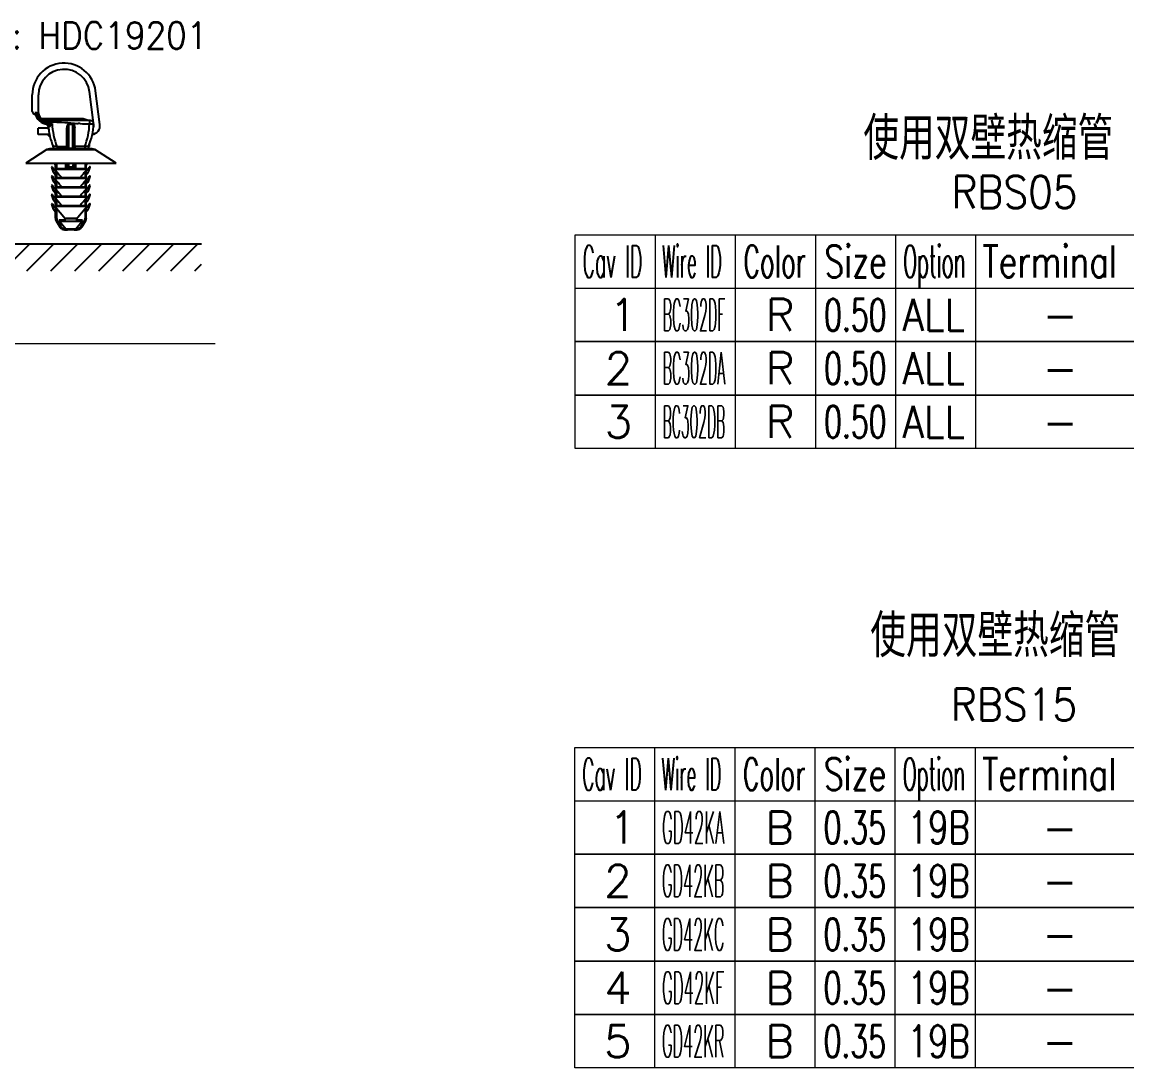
# Model space of a CAD drawing. Header units: inches. Extents: x 47316 to 59086, y 3141 to 11743.
# Drawn here: x 51264.7 to 51368.1, y 3559 to 3656.8 of the extents above; entities that cross this region are included whole.
import ezdxf

# ---------------------------------------------------------------- set-up
doc = ezdxf.new("R2010")
doc.units = ezdxf.units.IN
doc.header["$MEASUREMENT"] = 0
doc.layers.add('Beschreibung', color=7, linetype='Continuous', lineweight=25)
doc.styles.add('MtX_SimSun', font='')
doc.styles.get("Standard").update_dxf_attribs({"font": ''})
doc.styles.get('MtX_SimSun').set_extended_font_data('SimSun')
doc.styles.get('Standard').set_extended_font_data('SimSun')

msp = doc.modelspace()

# ---------------------------------------------------------------- linework, layer by layer
at = {"color": 0, "lineweight": -3}
for p, q in [((51271.37, 3647.43), (51271, 3650.34)), ((51271.98, 3647.26), (51271.57, 3650.41)), ((51265.65, 3648.48), (51265.65, 3650.03)), ((51266.22, 3648.35), (51266.22, 3650.03)), ((51265.97, 3648.35), (51265.87, 3648.35)), ((51266.08, 3648.35), (51265.97, 3648.35)), ((51266.03, 3648.17), (51266.03, 3648.19)), ((51266.11, 3648.14), (51266.08, 3648.35)), ((51266.08, 3648.35), (51266.22, 3648.35)), ((51266.19, 3647.95), (51266.11, 3648.14)), ((51266.32, 3647.78), (51266.19, 3647.95)), ((51266.49, 3647.64), (51266.32, 3647.78)), ((51266.35, 3647.72), (51266.33, 3647.74)), ((51266.35, 3647.72), (51266.35, 3647.72)), ((51266.36, 3647.72), (51266.35, 3647.72)), ((51266.39, 3647.56), (51266.44, 3647.63)), ((51266.39, 3647.55), (51266.39, 3647.56)), ((51266.39, 3647.55), (51266.39, 3647.55)), ((51266.39, 3647.55), (51266.39, 3647.55)), ((51266.45, 3647.63), (51266.46, 3647.63)), ((51266.47, 3647.63), (51266.46, 3647.63)), ((51270.33, 3647.8), (51266.48, 3647.8)), ((51270.33, 3647.8), (51266.48, 3647.8)), ((51266.54, 3647.72), (51266.49, 3647.64)), ((51266.56, 3647.74), (51266.54, 3647.72)), ((51266.56, 3647.74), (51266.56, 3647.74)), ((51267.31, 3647.7), (51266.63, 3647.7)), ((51269.34, 3647.63), (51266.94, 3647.63)), ((51266.94, 3647.63), (51266.94, 3647.49)), ((51266.96, 3647.49), (51266.94, 3647.49)), ((51267, 3647.27), (51267.01, 3647.27)), ((51267.01, 3647.27), (51267, 3647.27)), ((51267.1, 3647.26), (51267.07, 3647.26)), ((51267.23, 3647.27), (51267.1, 3647.26)), ((51267.14, 3647.1), (51267.14, 3647.1)), ((51267.14, 3647.1), (51267.14, 3647.1)), ((51267.14, 3647.1), (51267.15, 3647.1)), ((51267.14, 3647.1), (51267.15, 3647.01)), ((51267.15, 3647.1), (51267.17, 3647.1)), ((51267.17, 3647.1), (51267.2, 3647.09)), ((51267.2, 3647.09), (51267.23, 3647.09)), ((51267.37, 3647.31), (51267.23, 3647.27)), ((51267.23, 3647.09), (51267.29, 3647.12)), ((51267.29, 3647.12), (51267.36, 3647.19)), ((51267.31, 3647.7), (51267.31, 3647.7)), ((51267.31, 3647.7), (51267.38, 3647.7)), ((51267.36, 3647.19), (51267.51, 3647.36)), ((51267.51, 3647.36), (51267.37, 3647.31)), ((51270.33, 3647.7), (51267.38, 3647.7)), ((51268.11, 3647.45), (51267.95, 3647.46)), ((51269.03, 3647.31), (51268.98, 3647.28)), ((51268.99, 3647.11), (51268.98, 3647.09)), ((51269.01, 3647.2), (51268.99, 3647.11)), ((51269.03, 3647.25), (51269.01, 3647.2)), ((51269.07, 3647.32), (51269.03, 3647.31)), ((51269.04, 3647.26), (51269.03, 3647.25)), ((51269.07, 3647.27), (51269.04, 3647.26)), ((51269.07, 3647.31), (51269.45, 3647.31)), ((51269.07, 3647.27), (51269.07, 3647.31)), ((51269.45, 3647.27), (51269.07, 3647.27)), ((51269.07, 3645.05), (51269.07, 3647.27)), ((51269.45, 3647.32), (51269.51, 3647.3)), ((51269.45, 3647.32), (51269.45, 3647.27)), ((51269.46, 3647.27), (51269.45, 3647.27)), ((51269.45, 3645.05), (51269.45, 3647.27)), ((51269.48, 3647.26), (51269.46, 3647.27)), ((51269.5, 3647.22), (51269.48, 3647.26)), ((51269.52, 3647.14), (51269.5, 3647.22)), ((51269.51, 3647.3), (51269.56, 3647.25)), ((51269.56, 3647.25), (51269.6, 3647.16)), ((51270.13, 3647.35), (51269.95, 3647.36)), ((51270.33, 3647.8), (51270.33, 3647.7)), ((51270.49, 3647.77), (51270.45, 3647.68)), ((51270.61, 3647.63), (51270.45, 3647.68)), ((51270.89, 3647.63), (51270.49, 3647.77)), ((51270.89, 3647.63), (51270.49, 3647.77)), ((51270.77, 3647.63), (51270.61, 3647.63)), ((51270.86, 3647.63), (51270.77, 3647.63)), ((51271, 3647.63), (51270.86, 3647.63)), ((51271.1, 3647.63), (51271, 3647.63)), ((51271, 3647.63), (51271, 3647.33)), ((51271.41, 3647.18), (51271.39, 3647.33)), ((51267.16, 3646.91), (51266.2, 3646.91)), ((51266.2, 3646.34), (51266.2, 3646.91)), ((51267.26, 3646.34), (51266.2, 3646.34)), ((51267.12, 3646.24), (51267.12, 3646.34)), ((51267.12, 3646.24), (51267.28, 3646.24)), ((51268.87, 3645.19), (51268.87, 3646.94)), ((51268.97, 3645.09), (51268.97, 3646.93)), ((51269.55, 3646.93), (51269.55, 3645.09)), ((51269.64, 3645.19), (51269.64, 3646.94)), ((51267.02, 3644.92), (51265.03, 3643.65)), ((51267.02, 3644.92), (51271.5, 3644.92)), ((51271.24, 3644.99), (51267.27, 3644.99)), ((51267.63, 3645.2), (51267.61, 3645.2)), ((51267.61, 3645.2), (51267.61, 3645.2)), ((51267.61, 3645.2), (51267.61, 3645.19)), ((51267.61, 3645.2), (51267.61, 3645.19)), ((51267.61, 3645.19), (51267.61, 3645.19)), ((51267.7, 3645.21), (51267.63, 3645.2)), ((51267.96, 3645.19), (51267.7, 3645.21)), ((51267.96, 3645.19), (51267.96, 3645.14)), ((51267.96, 3645.19), (51268.87, 3645.19)), ((51267.96, 3645.14), (51267.96, 3644.99)), ((51268.87, 3645.14), (51268.87, 3645.19)), ((51268.87, 3644.99), (51268.87, 3645.14)), ((51268.97, 3645.09), (51268.97, 3645.08)), ((51268.97, 3645.08), (51268.99, 3645.06)), ((51268.99, 3645.06), (51269, 3645.05)), ((51269.07, 3645.05), (51269.45, 3645.05)), ((51269.07, 3644.99), (51269.07, 3645.05)), ((51269.45, 3645.05), (51269.45, 3644.99)), ((51269.45, 3645.05), (51269.5, 3645.05)), ((51269.5, 3645.05), (51269.52, 3645.05)), ((51269.52, 3645.05), (51269.54, 3645.08)), ((51269.54, 3645.08), (51269.55, 3645.09)), ((51269.55, 3645.09), (51269.55, 3645.07)), ((51270.55, 3645.19), (51269.64, 3645.19)), ((51269.64, 3645.19), (51269.64, 3645.14)), ((51269.64, 3645.14), (51269.64, 3644.99)), ((51270.84, 3645.21), (51270.55, 3645.19)), ((51270.55, 3645.19), (51270.55, 3645.14)), ((51270.55, 3645.14), (51270.55, 3644.99)), ((51270.89, 3645.2), (51270.84, 3645.21)), ((51270.9, 3645.2), (51270.89, 3645.2)), ((51270.9, 3645.19), (51270.9, 3645.2)), ((51270.9, 3645.2), (51270.9, 3645.2)), ((51270.91, 3645.2), (51270.9, 3645.19)), ((51270.9, 3645.19), (51270.9, 3645.19)), ((51270.99, 3645.21), (51270.91, 3645.21)), ((51270.99, 3645.21), (51270.99, 3645.4)), ((51273.49, 3643.65), (51271.5, 3644.92)), ((51265.03, 3643.65), (51273.49, 3643.65)), ((51267.46, 3643.28), (51267.46, 3643.27)), ((51267.75, 3643.54), (51267.82, 3643.46)), ((51270.76, 3643.06), (51267.75, 3643.06)), ((51267.82, 3643.6), (51267.78, 3643.6)), ((51270.74, 3643.12), (51267.78, 3643.12)), ((51267.82, 3643.12), (51267.82, 3643.65)), ((51267.82, 3642.26), (51267.82, 3642.98)), ((51267.91, 3643.65), (51267.91, 3643.12)), ((51267.91, 3642.86), (51267.91, 3642.26)), ((51268.8, 3643.12), (51268.8, 3643.65)), ((51268.82, 3643.65), (51268.82, 3643.12)), ((51268.9, 3643.37), (51268.9, 3643.65)), ((51268.9, 3643.12), (51268.9, 3643.37)), ((51269.04, 3643.25), (51269.04, 3643.12)), ((51269.47, 3643.25), (51269.48, 3643.37)), ((51269.47, 3643.12), (51269.47, 3643.25)), ((51269.48, 3643.37), (51269.49, 3643.65)), ((51269.62, 3643.37), (51269.62, 3643.65)), ((51269.62, 3643.12), (51269.62, 3643.37)), ((51269.69, 3643.65), (51269.69, 3643.12)), ((51269.71, 3643.12), (51269.71, 3643.65)), ((51270.6, 3643.65), (51270.6, 3643.12)), ((51270.6, 3642.86), (51270.6, 3642.26)), ((51270.7, 3643.12), (51270.7, 3643.65)), ((51270.74, 3643.6), (51270.7, 3643.6)), ((51270.7, 3643.46), (51270.76, 3643.54)), ((51270.7, 3642.26), (51270.7, 3642.98)), ((51267.46, 3642.41), (51267.46, 3642.41)), ((51270.76, 3642.2), (51267.75, 3642.2)), ((51270.74, 3642.26), (51267.78, 3642.26)), ((51267.82, 3641.39), (51267.82, 3642.11)), ((51267.91, 3642), (51267.91, 3641.39)), ((51270.6, 3642), (51270.6, 3641.39)), ((51270.7, 3641.39), (51270.7, 3642.11)), ((51267.46, 3641.55), (51267.46, 3641.54)), ((51270.76, 3641.33), (51267.75, 3641.33)), ((51270.74, 3641.39), (51267.78, 3641.39)), ((51267.82, 3640.53), (51267.82, 3641.25)), ((51267.91, 3641.13), (51267.91, 3640.53)), ((51270.6, 3641.13), (51270.6, 3640.53)), ((51270.7, 3640.53), (51270.7, 3641.25)), ((51267.46, 3640.68), (51267.46, 3640.68)), ((51267.46, 3639.82), (51267.46, 3639.81)), ((51270.76, 3640.47), (51267.75, 3640.47)), ((51270.74, 3640.53), (51267.78, 3640.53)), ((51267.82, 3639.66), (51267.82, 3640.39)), ((51267.91, 3640.27), (51267.91, 3639.66)), ((51270.6, 3640.27), (51270.6, 3639.66)), ((51270.7, 3639.66), (51270.7, 3640.39)), ((51268.76, 3638.41), (51267.75, 3639.6)), ((51270.76, 3639.6), (51267.75, 3639.6)), ((51270.74, 3639.66), (51267.78, 3639.66)), ((51267.82, 3638.5), (51267.82, 3639.52)), ((51267.91, 3639.41), (51267.91, 3638.5)), ((51269.76, 3638.41), (51270.76, 3639.6)), ((51270.6, 3639.41), (51270.6, 3638.5)), ((51270.7, 3638.5), (51270.7, 3639.52)), ((51267.91, 3638.5), (51267.82, 3638.5)), ((51267.82, 3638.5), (51267.82, 3638.46)), ((51267.97, 3638.3), (51267.89, 3638.25)), ((51267.89, 3638.25), (51268.25, 3637.64)), ((51268.34, 3637.69), (51267.97, 3638.3)), ((51268.66, 3638.32), (51268.16, 3638.32)), ((51268.21, 3638.23), (51270.3, 3638.23)), ((51268.34, 3637.69), (51268.25, 3637.64)), ((51268.78, 3638.51), (51268.76, 3638.44)), ((51269.75, 3638.44), (51268.76, 3638.44)), ((51268.76, 3638.44), (51268.76, 3638.4)), ((51268.78, 3638.51), (51269.74, 3638.51)), ((51269.75, 3638.44), (51269.74, 3638.51)), ((51269.76, 3638.4), (51269.75, 3638.44)), ((51270.35, 3638.32), (51269.85, 3638.32)), ((51270.18, 3637.69), (51270.55, 3638.3)), ((51270.18, 3637.69), (51270.26, 3637.64)), ((51270.63, 3638.25), (51270.26, 3637.64)), ((51270.55, 3638.3), (51270.63, 3638.25)), ((51270.6, 3638.5), (51270.7, 3638.5)), ((51270.7, 3638.5), (51270.7, 3638.46)), ((51268.79, 3637.5), (51268.67, 3637.5)), ((51268.67, 3637.5), (51268.67, 3637.41)), ((51268.67, 3637.41), (51268.8, 3637.41)), ((51268.8, 3637.49), (51268.8, 3637.41)), ((51268.8, 3637.41), (51268.94, 3637.41)), ((51269.69, 3637.46), (51268.82, 3637.46)), ((51269.58, 3637.41), (51268.94, 3637.41)), ((51269.58, 3637.41), (51269.71, 3637.41)), ((51269.71, 3637.49), (51269.71, 3637.41)), ((51269.71, 3637.41), (51269.85, 3637.41)), ((51269.73, 3637.5), (51269.85, 3637.5)), ((51269.85, 3637.5), (51269.85, 3637.41)), ((51281.47, 3636.06, 0), (51258.31, 3636.06, 0)), ((51262.89, 3633.56), (51265.39, 3636.06)), ((51265.14, 3633.56), (51267.63, 3636.06)), ((51267.38, 3633.56), (51269.88, 3636.06)), ((51269.63, 3633.56), (51272.12, 3636.06)), ((51271.87, 3633.56), (51274.37, 3636.06)), ((51274.12, 3633.56), (51276.61, 3636.06)), ((51276.36, 3633.56), (51278.86, 3636.06)), ((51278.61, 3633.56), (51281.1, 3636.06)), ((51280.85, 3633.56), (51281.47, 3634.18))]:
    msp.add_line(p, q, dxfattribs=at)
at = {"color": 0, "linetype": 'Continuous', "lineweight": 15}
for p, q in [((51316.47, 3636.95), (51398.97, 3636.95)), ((51316.47, 3631.95), (51316.47, 3636.95)), ((51316.47, 3631.95), (51398.97, 3631.95)), ((51316.42, 3588.98), (51398.92, 3588.98)), ((51316.42, 3583.98), (51316.42, 3588.98)), ((51316.42, 3583.98), (51398.92, 3583.98))]:
    msp.add_line(p, q, dxfattribs=at)
at = {"color": 7, "linetype": 'Continuous', "lineweight": 15}
for p, q in [((51323.97, 3631.95), (51323.97, 3636.95)), ((51331.47, 3631.95), (51331.47, 3636.95)), ((51338.97, 3631.95), (51338.97, 3636.95)), ((51346.47, 3631.95), (51346.47, 3636.95)), ((51353.97, 3631.95), (51353.97, 3636.95)), ((51323.92, 3583.98), (51323.92, 3588.98)), ((51331.42, 3583.98), (51331.42, 3588.98)), ((51338.92, 3583.98), (51338.92, 3588.98)), ((51346.42, 3583.98), (51346.42, 3588.98)), ((51353.92, 3583.98), (51353.92, 3588.98))]:
    msp.add_line(p, q, dxfattribs=at)
at = {"color": 102, "linetype": 'Continuous', "lineweight": 15}
for p, q in [((51323.97, 3626.95), (51323.97, 3631.95)), ((51331.47, 3626.95), (51331.47, 3631.95)), ((51338.97, 3626.95), (51338.97, 3631.95)), ((51346.47, 3626.95), (51346.47, 3631.95)), ((51353.97, 3626.95), (51353.97, 3631.95)), ((51323.97, 3621.95), (51323.97, 3626.95)), ((51331.47, 3621.95), (51331.47, 3626.95)), ((51338.97, 3621.95), (51338.97, 3626.95)), ((51346.47, 3621.95), (51346.47, 3626.95)), ((51353.97, 3621.95), (51353.97, 3626.95)), ((51323.97, 3616.95), (51323.97, 3621.95)), ((51331.47, 3616.95), (51331.47, 3621.95)), ((51338.97, 3616.95), (51338.97, 3621.95)), ((51346.47, 3616.95), (51346.47, 3621.95)), ((51353.97, 3616.95), (51353.97, 3621.95)), ((51323.92, 3578.98), (51323.92, 3583.98)), ((51331.42, 3578.98), (51331.42, 3583.98)), ((51338.92, 3578.98), (51338.92, 3583.98)), ((51346.42, 3578.98), (51346.42, 3583.98)), ((51353.92, 3578.98), (51353.92, 3583.98)), ((51323.92, 3573.98), (51323.92, 3578.98)), ((51331.42, 3573.98), (51331.42, 3578.98)), ((51338.92, 3573.98), (51338.92, 3578.98)), ((51346.42, 3573.98), (51346.42, 3578.98)), ((51353.92, 3573.98), (51353.92, 3578.98)), ((51323.92, 3568.98), (51323.92, 3573.98)), ((51331.42, 3568.98), (51331.42, 3573.98)), ((51338.92, 3568.98), (51338.92, 3573.98)), ((51346.42, 3568.98), (51346.42, 3573.98)), ((51353.92, 3568.98), (51353.92, 3573.98)), ((51323.92, 3563.98), (51323.92, 3568.98)), ((51331.42, 3563.98), (51331.42, 3568.98)), ((51338.92, 3563.98), (51338.92, 3568.98)), ((51346.42, 3563.98), (51346.42, 3568.98)), ((51353.92, 3563.98), (51353.92, 3568.98)), ((51323.92, 3558.98), (51323.92, 3563.98)), ((51331.42, 3558.98), (51331.42, 3563.98)), ((51338.92, 3558.98), (51338.92, 3563.98)), ((51346.42, 3558.98), (51346.42, 3563.98)), ((51353.92, 3558.98), (51353.92, 3563.98))]:
    msp.add_line(p, q, dxfattribs=at)
at = {"color": 0, "linetype": 'Continuous', "lineweight": 15}
for points in [[(51316.47, 3626.95), (51316.47, 3631.95), (51398.97, 3631.95), (51398.97, 3626.95)], [(51316.47, 3621.95), (51316.47, 3626.95), (51398.97, 3626.95), (51398.97, 3621.95)], [(51316.47, 3616.95), (51316.47, 3621.95), (51398.97, 3621.95), (51398.97, 3616.95)], [(51316.42, 3578.98), (51316.42, 3583.98), (51398.92, 3583.98), (51398.92, 3578.98)], [(51316.42, 3573.98), (51316.42, 3578.98), (51398.92, 3578.98), (51398.92, 3573.98)], [(51316.42, 3568.98), (51316.42, 3573.98), (51398.92, 3573.98), (51398.92, 3568.98)], [(51316.42, 3563.98), (51316.42, 3568.98), (51398.92, 3568.98), (51398.92, 3563.98)], [(51316.42, 3558.98), (51316.42, 3563.98), (51398.92, 3563.98), (51398.92, 3558.98)]]:
    msp.add_lwpolyline(points, close=True, dxfattribs=at)
at = {"color": 0, "lineweight": -3}
for centre, radius, start, end in [((51268.62, 3650.03), 2.98, 7.2915, 180), ((51268.62, 3650.03), 2.4, 7.2915, 180), ((51265.89, 3648.48), 0.24, 180, 249.5754), ((51265.72, 3648.03), 0.24, 22.8986, 69.5754), ((51267.27, 3648.69), 1.44, 193.4934, 262.0715), ((51268.79, 3649.22), 2.95, 197.0566, 200.387), ((51267.26, 3648.7), 1.34, 203.3087, 207.3719), ((51267.31, 3648.72), 1.39, 207.2417, 211.6612), ((51267.59, 3648.91), 1.72, 212.0675, 215.6445), ((51266.95, 3648.36), 0.728, 180.3191, 229.7673), ((51266.95, 3648.36), 0.726, 180.2756, 237.6434), ((51267.21, 3648.65), 1.27, 215.993, 225.7179), ((51267.26, 3648.68), 1.32, 226.9955, 232.5376), ((51266.45, 3647.62), 0.0173, 82.3264, 134.4684), ((51267.27, 3648.68), 1.34, 231.8026, 280.4232), ((51266.47, 3647.66), 0.0276, 260.9172, 315.9473), ((51267.5, 3649.48), 2.12, 240.744, 245.9399), ((51266.94, 3648.35), 0.72, 237.9223, 270), ((51266.93, 3648.21), 0.724, 246.6597, 253.0389), ((51266.94, 3648.36), 0.877, 254.9413, 269.8409), ((51266.86, 3623.39), 24.1, 87.4194, 89.7841), ((51266.95, 3647.09), 0.192, 4.7934, 70.9091), ((51273.54, 3647.65), 6.42, 184.9045, 202.4132), ((51273.46, 3647.63), 6.34, 185.6501, 186.5229), ((51267.38, 3647.32), 0.384, 90, 99.9262), ((51274.21, 3647.63), 6.71, 182.2771, 201.3053), ((51262.6, 3535.86), 111.73, 86.5846, 87.1752), ((51269.51, 3646.94), 0.635, 159.9027, 180.6312), ((51269.3, 3647.02), 0.414, 141.2177, 159.5641), ((51270.01, 3646.93), 1.04, 171.316, 180.2623), ((51272.59, 3705.82), 58.52, 266.7365, 267.4124), ((51268.92, 3374.42), 273.21, 89.6448, 89.9113), ((51268.8, 3646.98), 0.738, 6.2466, 12.8147), ((51268.44, 3646.93), 1.1, 359.9787, 6.8327), ((51269, 3646.94), 0.645, 359.5821, 20.0008), ((51271.07, 3670.44), 23.11, 267.6667, 269.8306), ((51270.33, 3647.32), 0.48, 70.71, 90), ((51270.33, 3647.32), 0.48, 70.71, 90), ((51270.33, 3647.32), 0.384, 70.71, 90), ((51264.25, 3647.64), 6.76, 338.7591, 357.3804), ((51264.99, 3647.65), 6.41, 337.5698, 357.18), ((51271.03, 3664.41), 17.08, 269.9141, 271.2012), ((51271.1, 3647.34), 0.288, 357.6573, 90), ((51271.17, 3647.15), 0.816, 276.5572, 7.2915), ((51271.17, 3647.15), 0.24, 324.627, 7.2915), ((51265.21, 3647.63), 6.18, 355.1615, 357.2625), ((51273.54, 3647.65), 6.42, 186.6186, 191.8246), ((51267.27, 3644.51), 0.48, 90, 122.5), ((51267.48, 3645.1), 0.11, 271.9576, 283.031), ((51267.48, 3645.14), 0.144, 281.25, 11.3239), ((51273.28, 3647.56), 6.14, 201.0246, 202.5281), ((51267.47, 3645.14), 0.146, 11.4532, 22.6336), ((51268.88, 3645.03), 0.0377, 262.5137, 286.3386), ((51268.87, 3645.09), 0.096, 279.3419, 292.5), ((51268.87, 3645.09), 0.096, 292.5033, 348.7468), ((51268.87, 3645.09), 0.096, 348.75, 0), ((51269.06, 3645.61), 0.562, 264.0544, 270.3393), ((51269.64, 3645.09), 0.096, 191.2532, 247.4967), ((51269.64, 3645.09), 0.096, 247.5, 260.6451), ((51269.64, 3645.03), 0.0374, 253.5093, 277.6159), ((51271.04, 3645.14), 0.144, 168.6761, 249.2352), ((51271.04, 3645.14), 0.144, 157.3201, 170.8333), ((51271.04, 3645.14), 0.146, 157.3571, 168.5461), ((51265.22, 3647.56), 6.16, 337.4755, 339.3999), ((51271.04, 3645.13), 0.142, 249.0195, 268.3513), ((51271.24, 3644.51), 0.48, 57.5, 90), ((51267.49, 3643.28), 0.036, 26.8247, 180), ((51268.74, 3643.48), 1.3, 189.3175, 224.8142), ((51268.81, 3643.94), 1.44, 206.8247, 226.3935), ((51267.78, 3643.57), 0.0352, 92.9836, 182.7153), ((51267.78, 3643.56), 0.0385, 179.6516, 219.0315), ((51267.78, 3643.09), 0.0352, 92.9821, 182.7161), ((51267.78, 3643.08), 0.0385, 179.6516, 219.0315), ((51346.65, 3708.06), 102.22, 219.4828, 220.0684), ((51272.93, 3643.65), 3.91, 180.0798, 185.9409), ((51269.26, 3641.7), 1.57, 82.0871, 97.9129), ((51191.87, 3708.06), 102.22, 319.9316, 320.5172), ((51269.7, 3643.94), 1.44, 313.6065, 333.1753), ((51269.78, 3643.48), 1.3, 315.1857, 350.6825), ((51270.74, 3643.57), 0.0352, 357.2839, 87.0179), ((51270.74, 3643.09), 0.0352, 357.2839, 87.0179), ((51270.73, 3643.56), 0.0385, 320.9685, 0.3484), ((51270.73, 3643.08), 0.0385, 320.9685, 0.3484), ((51271.02, 3643.28), 0.036, 350.6825, 153.1753), ((51267.49, 3642.41), 0.036, 26.8247, 180), ((51268.74, 3642.62), 1.3, 189.3175, 224.8142), ((51268.81, 3643.08), 1.44, 206.8247, 226.3935), ((51267.78, 3642.22), 0.0352, 92.9821, 182.7161), ((51267.78, 3642.22), 0.0385, 179.6516, 219.0315), ((51346.65, 3707.19), 102.22, 219.4828, 220.0684), ((51191.87, 3707.19), 102.22, 319.9316, 320.5172), ((51269.7, 3643.08), 1.44, 313.6065, 333.1753), ((51269.78, 3642.62), 1.3, 315.1857, 350.6825), ((51270.74, 3642.22), 0.0352, 357.2839, 87.0179), ((51270.73, 3642.22), 0.0385, 320.9685, 0.3484), ((51271.02, 3642.41), 0.036, 350.6825, 153.1753), ((51267.49, 3641.55), 0.036, 26.8247, 180), ((51268.74, 3641.75), 1.3, 189.3175, 224.8142), ((51268.81, 3642.21), 1.44, 206.8247, 226.3935), ((51267.78, 3641.36), 0.0352, 92.9821, 182.7161), ((51267.78, 3641.36), 0.0385, 179.6516, 219.0315), ((51346.65, 3706.33), 102.22, 219.4828, 220.0684), ((51191.87, 3706.33), 102.22, 319.9316, 320.5172), ((51269.7, 3642.21), 1.44, 313.6065, 333.1753), ((51269.78, 3641.75), 1.3, 315.1857, 350.6825), ((51270.74, 3641.36), 0.0352, 357.2839, 87.0179), ((51270.73, 3641.36), 0.0385, 320.9685, 0.3484), ((51271.02, 3641.55), 0.036, 350.6825, 153.1753), ((51267.49, 3640.68), 0.036, 26.8247, 180), ((51268.74, 3640.89), 1.3, 189.3175, 224.8142), ((51267.49, 3639.82), 0.036, 26.8247, 180), ((51268.74, 3640.02), 1.3, 189.3175, 224.8142), ((51268.81, 3641.35), 1.44, 206.8247, 226.3935), ((51268.81, 3640.49), 1.44, 206.8247, 226.3935), ((51267.78, 3640.49), 0.0352, 92.9821, 182.7161), ((51267.78, 3640.49), 0.0385, 179.6516, 219.0315), ((51346.65, 3705.46), 102.22, 219.4828, 220.0684), ((51191.87, 3705.46), 102.22, 319.9316, 320.5172), ((51269.7, 3641.35), 1.44, 313.6065, 333.1753), ((51269.78, 3640.89), 1.3, 315.1857, 350.6825), ((51269.7, 3640.49), 1.44, 313.6065, 333.1753), ((51269.78, 3640.02), 1.3, 315.1857, 350.6825), ((51270.74, 3640.49), 0.0352, 357.2839, 87.0179), ((51270.73, 3640.49), 0.0385, 320.9685, 0.3484), ((51271.02, 3640.68), 0.036, 350.6825, 153.1753), ((51271.02, 3639.82), 0.036, 350.6825, 153.1753), ((51267.78, 3639.63), 0.0352, 92.9821, 182.7161), ((51267.78, 3639.63), 0.0385, 179.6516, 219.0315), ((51270.74, 3639.63), 0.0352, 357.2839, 87.0179), ((51270.73, 3639.63), 0.0385, 320.9685, 0.3484), ((51268.3, 3638.5), 0.48, 180, 210.9638), ((51268.39, 3638.46), 0.576, 180, 230.3602), ((51268.3, 3638.5), 0.384, 180, 210.9638), ((51268.48, 3638.44), 0.342, 199.7908, 217.7746), ((51291.51, 3656.15), 29.4, 217.5686, 219.4802), ((51268.67, 3637.89), 0.384, 210.9638, 270), ((51268.66, 3638.42), 0.096, 270, 350), ((51247, 3656.15), 29.4, 320.5198, 322.4314), ((51269.85, 3638.42), 0.096, 190, 270), ((51269.85, 3637.89), 0.384, 270, 329.0362), ((51270.03, 3638.44), 0.342, 322.2212, 340.2134), ((51270.12, 3638.46), 0.576, 309.6396, 0), ((51270.22, 3638.5), 0.384, 329.0362, 0), ((51270.22, 3638.5), 0.48, 329.0362, 0), ((51268.67, 3637.89), 0.48, 210.9638, 270), ((51268.93, 3637.55), 0.145, 220.3001, 270.6759), ((51269.58, 3637.55), 0.145, 269.3241, 319.6999), ((51269.85, 3637.89), 0.48, 270, 329.0362)]:
    msp.add_arc(centre, radius, start, end, dxfattribs=at)
for centre, major_axis, ratio, start_param, end_param in [((51266.03, 3648.15), (0.088, 0.0384), 0.222767, 1.473874, 3.141593), ((51267.04, 3647.07), (-0.026, -0.19), 0.841859, 1.802331, 3.141593), ((51268.87, 3646.93), (-0.096, 0), 0.110321, 3.141593, 4.712389), ((51269.64, 3646.93), (-0.096, 0), 0.110321, 4.712389, 6.283185), ((51268.87, 3645.16), (-0.096, 0), 0.386497, 3.141593, 4.712389), ((51269.64, 3645.16), (-0.096, 0), 0.386497, 4.712389, 6.283185), ((51269.04, 3643.37), (-0.144, 0), 0.819152, 0, 1.570796), ((51269.47, 3643.37), (0.144, 0), 0.819152, 4.712389, 6.283185)]:
    msp.add_ellipse(centre, major_axis=major_axis, ratio=ratio, start_param=start_param, end_param=end_param, dxfattribs=at)
at = {"layer": 'Beschreibung', "color": 0, "lineweight": 0}
msp.add_line((51259.6, 3626.76), (51282.75, 3626.76), dxfattribs=at)

# ---------------------------------------------------------------- texts
at = {"color": 0, "lineweight": -3, "style": 'MtX_SimSun', "width": 0.7}
for p in [(51341.76, 3644.35), (51342.41, 3597.81)]:
    msp.add_text(' 使用双壁热缩管', height=3.5, dxfattribs=at).set_placement(p)
at = {"color": 42, "linetype": 'Continuous', "lineweight": 15, "insert": (51249.73, 3656.85), "char_height": 2.5, "width": 38.0357, "attachment_point": 1}
msp.add_mtext('\\Fromans.shx;\\W0.9000000000;\\T1.0000000000;\\o\\lCLIP : 1 : HDC19201', dxfattribs=at)
at = {"color": 6, "linetype": 'Continuous', "lineweight": 20, "char_height": 3, "width": 13.1143, "attachment_point": 1}
for s, insert in [('\\Fromans.shx;\\W0.9000000000;\\T1.0000000000;\\o\\lRBS05', (51351.67, 3642.45)), ('\\Fromans.shx;\\W0.9000000000;\\T1.0000000000;\\o\\lRBS15', (51351.63, 3594.48))]:
    msp.add_mtext(s, dxfattribs=dict(at, insert=insert))
at = {"color": 7, "linetype": 'Continuous', "lineweight": 15, "char_height": 3, "attachment_point": 1}
for s, insert, width in [('\\Fromans.shx;\\W0.4292452830;\\T1.0000000000;\\o\\lCav ID', (51317.15, 3635.95), 6.5), ('\\Fromans.shx;\\W0.4026548673;\\T1.0000000000;\\o\\lWire ID', (51324.58, 3635.95), 6.5), ('\\Fromans.shx;\\W0.5687500000;\\T1.0000000000;\\o\\lColor', (51332.21, 3635.95), 6.5), ('\\Fromans.shx;\\W0.7222222222;\\T1.0000000000;\\o\\lSize', (51339.78, 3635.95), 6.5), ('\\Fromans.shx;\\W0.4595959596;\\T1.0000000000;\\o\\lOption', (51347.16, 3635.95), 6.5), ('\\Fromans.shx;\\W0.7480916031;\\T1.0000000000;\\o\\lTerminal', (51354.57, 3635.95), 14), ('\\Fromans.shx;\\W1.0000000000;\\T1.0000000000;\\o\\l1', (51319.65, 3630.95), 2.8571), ('\\Fromans.shx;\\W1.0000000000;\\T1.0000000000;\\o\\l2', (51319.22, 3625.95), 2.8571), ('\\Fromans.shx;\\W1.0000000000;\\T1.0000000000;\\o\\l3', (51319.22, 3620.95), 2.8571), ('\\Fromans.shx;\\W0.4026548673;\\T1.0000000000;\\o\\lWire ID', (51324.54, 3587.98), 6.5), ('\\Fromans.shx;\\W0.7222222222;\\T1.0000000000;\\o\\lSize', (51339.73, 3587.98), 6.5), ('\\Fromans.shx;\\W0.4595959596;\\T1.0000000000;\\o\\lOption', (51347.12, 3587.98), 6.5), ('\\Fromans.shx;\\W0.7480916031;\\T1.0000000000;\\o\\lTerminal', (51354.53, 3587.98), 14), ('\\Fromans.shx;\\W0.4292452830;\\T1.0000000000;\\o\\lCav ID', (51317.11, 3587.98), 6.5), ('\\Fromans.shx;\\W0.5687500000;\\T1.0000000000;\\o\\lColor', (51332.16, 3587.98), 6.5), ('\\Fromans.shx;\\W1.0000000000;\\T1.0000000000;\\o\\l1', (51319.6, 3582.98), 2.8571), ('\\Fromans.shx;\\W1.0000000000;\\T1.0000000000;\\o\\l2', (51319.17, 3577.98), 2.8571), ('\\Fromans.shx;\\W1.0000000000;\\T1.0000000000;\\o\\l3', (51319.17, 3572.98), 2.8571), ('\\Fromans.shx;\\W1.0000000000;\\T1.0000000000;\\o\\l4', (51319.17, 3567.98), 2.8571), ('\\Fromans.shx;\\W1.0000000000;\\T1.0000000000;\\o\\l5', (51319.17, 3562.98), 2.8571)]:
    msp.add_mtext(s, dxfattribs=dict(at, insert=insert, width=width))
at = {"color": 21, "linetype": 'Continuous', "lineweight": 15, "char_height": 3, "attachment_point": 1}
for s, insert, width in [('\\Fromans.shx;\\W0.3226950355;\\T1.0000000000;\\o\\lBC302DF', (51324.65, 3630.95), 6.5), ('\\Fromans.shx;\\W0.6500000000;\\T1.0000000000;\\o\\l0.50', (51339.75, 3630.95), 6.5), ('\\Fromans.shx;\\W1.0000000000;\\T1.0000000000;\\o\\l-', (51360.18, 3630.95), 3.7143), ('\\Fromans.shx;\\W0.3226950355;\\T1.0000000000;\\o\\lBC302DA', (51324.65, 3625.95), 6.5), ('\\Fromans.shx;\\W0.6500000000;\\T1.0000000000;\\o\\l0.50', (51339.75, 3625.95), 6.5), ('\\Fromans.shx;\\W1.0000000000;\\T1.0000000000;\\o\\l-', (51360.18, 3625.95), 3.7143), ('\\Fromans.shx;\\W0.3159722222;\\T1.0000000000;\\o\\lBC302DB', (51324.65, 3620.95), 6.5), ('\\Fromans.shx;\\W0.6500000000;\\T1.0000000000;\\o\\l0.50', (51339.75, 3620.95), 6.5), ('\\Fromans.shx;\\W1.0000000000;\\T1.0000000000;\\o\\l-', (51360.18, 3620.95), 3.7143), ('\\Fromans.shx;\\W0.3760330579;\\T1.0000000000;\\o\\lGD42KA', (51324.58, 3582.98), 6.5), ('\\Fromans.shx;\\W0.6500000000;\\T1.0000000000;\\o\\l0.35', (51339.7, 3582.98), 6.5), ('\\Fromans.shx;\\W1.0000000000;\\T1.0000000000;\\o\\l-', (51360.14, 3582.98), 3.7143), ('\\Fromans.shx;\\W0.3669354839;\\T1.0000000000;\\o\\lGD42KB', (51324.58, 3577.98), 6.5), ('\\Fromans.shx;\\W0.6500000000;\\T1.0000000000;\\o\\l0.35', (51339.7, 3577.98), 6.5), ('\\Fromans.shx;\\W1.0000000000;\\T1.0000000000;\\o\\l-', (51360.14, 3577.98), 3.7143), ('\\Fromans.shx;\\W0.3669354839;\\T1.0000000000;\\o\\lGD42KC', (51324.58, 3572.98), 6.5), ('\\Fromans.shx;\\W0.6500000000;\\T1.0000000000;\\o\\l0.35', (51339.7, 3572.98), 6.5), ('\\Fromans.shx;\\W1.0000000000;\\T1.0000000000;\\o\\l-', (51360.14, 3572.98), 3.7143), ('\\Fromans.shx;\\W0.3760330579;\\T1.0000000000;\\o\\lGD42KF', (51324.58, 3567.98), 6.5), ('\\Fromans.shx;\\W0.6500000000;\\T1.0000000000;\\o\\l0.35', (51339.7, 3567.98), 6.5), ('\\Fromans.shx;\\W1.0000000000;\\T1.0000000000;\\o\\l-', (51360.14, 3567.98), 3.7143), ('\\Fromans.shx;\\W0.3669354839;\\T1.0000000000;\\o\\lGD42KR', (51324.58, 3562.98), 6.5), ('\\Fromans.shx;\\W0.6500000000;\\T1.0000000000;\\o\\l0.35', (51339.7, 3562.98), 6.5), ('\\Fromans.shx;\\W1.0000000000;\\T1.0000000000;\\o\\l-', (51360.14, 3562.98), 3.7143)]:
    msp.add_mtext(s, dxfattribs=dict(at, insert=insert, width=width))
at = {"color": 140, "linetype": 'Continuous', "lineweight": 15, "char_height": 3, "attachment_point": 1}
for s, insert, width in [('\\Fromans.shx;\\W1.0000000000;\\T1.0000000000;\\o\\lR', (51334.29, 3630.95), 3), ('\\Fromans.shx;\\W0.8750000000;\\T1.0000000000;\\o\\lALL', (51347.09, 3630.95), 6.5), ('\\Fromans.shx;\\W1.0000000000;\\T1.0000000000;\\o\\lR', (51334.29, 3625.95), 3), ('\\Fromans.shx;\\W0.8750000000;\\T1.0000000000;\\o\\lALL', (51347.09, 3625.95), 6.5), ('\\Fromans.shx;\\W1.0000000000;\\T1.0000000000;\\o\\lR', (51334.29, 3620.95), 3), ('\\Fromans.shx;\\W0.8750000000;\\T1.0000000000;\\o\\lALL', (51347.09, 3620.95), 6.5), ('\\Fromans.shx;\\W1.0000000000;\\T1.0000000000;\\o\\lB', (51334.24, 3582.98), 3), ('\\Fromans.shx;\\W0.7459016393;\\T1.0000000000;\\o\\l19B', (51347.56, 3582.98), 6.5), ('\\Fromans.shx;\\W1.0000000000;\\T1.0000000000;\\o\\lB', (51334.24, 3577.98), 3), ('\\Fromans.shx;\\W0.7459016393;\\T1.0000000000;\\o\\l19B', (51347.56, 3577.98), 6.5), ('\\Fromans.shx;\\W1.0000000000;\\T1.0000000000;\\o\\lB', (51334.24, 3572.98), 3), ('\\Fromans.shx;\\W0.7459016393;\\T1.0000000000;\\o\\l19B', (51347.56, 3572.98), 6.5), ('\\Fromans.shx;\\W1.0000000000;\\T1.0000000000;\\o\\lB', (51334.24, 3567.98), 3), ('\\Fromans.shx;\\W0.7459016393;\\T1.0000000000;\\o\\l19B', (51347.56, 3567.98), 6.5), ('\\Fromans.shx;\\W1.0000000000;\\T1.0000000000;\\o\\lB', (51334.24, 3562.98), 3), ('\\Fromans.shx;\\W0.7459016393;\\T1.0000000000;\\o\\l19B', (51347.56, 3562.98), 6.5)]:
    msp.add_mtext(s, dxfattribs=dict(at, insert=insert, width=width))

doc.saveas('drawing.dxf')
